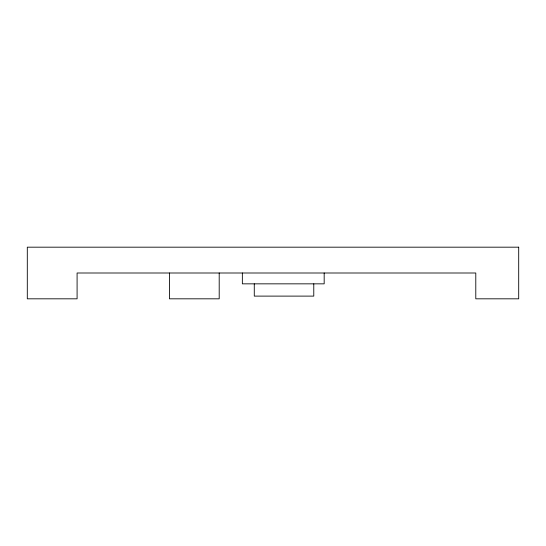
<?xml version="1.0" encoding="UTF-8"?>
<svg xmlns="http://www.w3.org/2000/svg" width="546" height="546" viewBox="0 0 546 546"><rect width="100%" height="100%" fill="white"/><g stroke="black" fill="none" stroke-linecap="round" stroke-linejoin="round"><path stroke-width="0.82" d="M324.174 273L324.174 283.845L242.356 283.845L242.356 273M313.779 283.845L313.779 296.109L254.279 296.109L254.279 283.845M219.199 273L219.199 298.819L169.424 298.819L169.424 273M518.7 247.181L27.3 247.181L27.3 298.819L77.088 298.819L77.088 273L475.791 273L475.791 298.819L518.7 298.819L518.7 247.181"/></g></svg>
